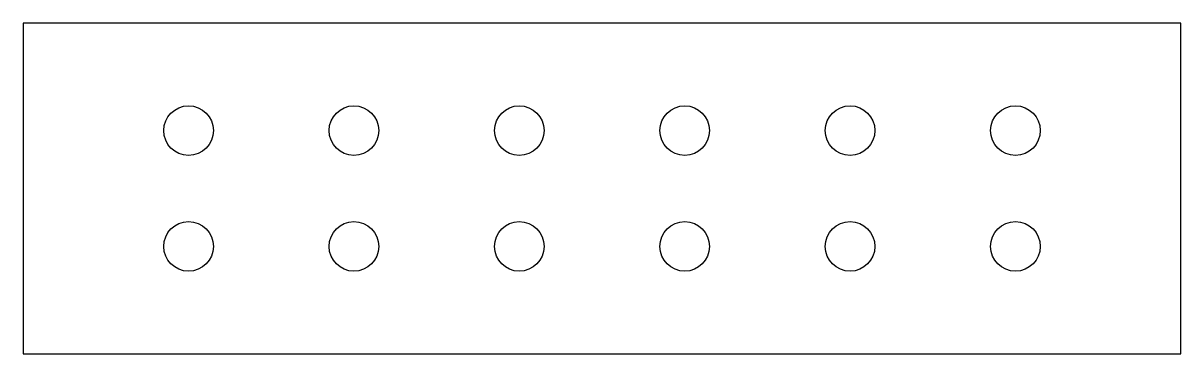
# Model space of a CAD drawing. Header units: millimetres. Extents: x -35 to 35, y -10 to 10.
import ezdxf

# ---------------------------------------------------------------- set-up
doc = ezdxf.new("R2010")
doc.units = ezdxf.units.MM

msp = doc.modelspace()

# ---------------------------------------------------------------- linework, layer by layer
at = {"color": 7, "linetype": 'Continuous', "lineweight": 25}
for p, q in [((-35, 10), (-35, -10)), ((35, 10), (-35, 10)), ((35, -10), (35, 10)), ((-35, -10), (35, -10))]:
    msp.add_line(p, q, dxfattribs=at)
for centre in [(-25, 3.5), (-15, 3.5), (-5, 3.5), (5, 3.5), (15, 3.5), (25, 3.5), (-25, -3.5), (-15, -3.5), (-5, -3.5), (5, -3.5), (15, -3.5), (25, -3.5)]:
    msp.add_circle(centre, 1.5, dxfattribs=at)

doc.saveas('drawing.dxf')
